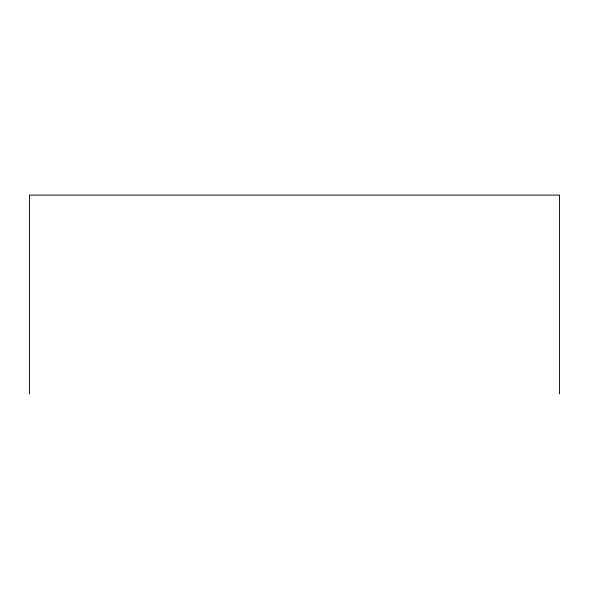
<?xml version="1.0" encoding="UTF-8"?>
<svg xmlns="http://www.w3.org/2000/svg" width="589" height="589" viewBox="0 0 589 589"><rect width="100%" height="100%" fill="white"/><g stroke="black" fill="none" stroke-linecap="round" stroke-linejoin="round"><path stroke-width="0.88" d="M559.55 393.894L559.55 195.106L29.45 195.106L29.45 393.894"/></g></svg>
